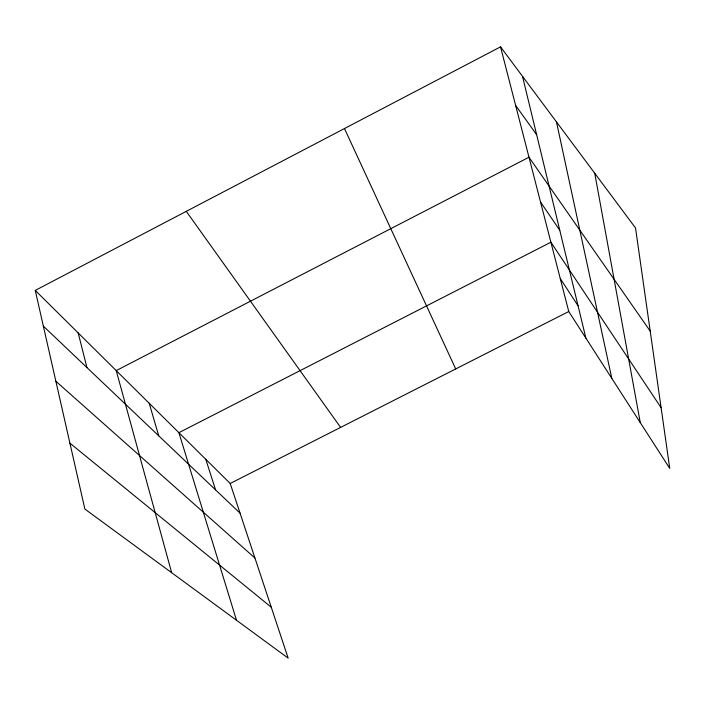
<?xml version="1.0" encoding="UTF-8"?>
<svg xmlns="http://www.w3.org/2000/svg" width="705" height="705" viewBox="0 0 705 705"><rect width="100%" height="100%" fill="white"/><g stroke="black" fill="none" stroke-linecap="round" stroke-linejoin="round"><path stroke-width="1.06" d="M35.25 290.407L230.2 483.48L288.16 658.144L84.873 509.054L35.25 290.407L500.532 46.856L635.531 227.971L669.75 468.42L568.759 311.522L500.532 46.856M230.2 483.48L568.759 311.522M69.927 443.181L271.275 607.234M55.862 381.229L254.946 558.043M43.358 326.133L240.052 513.161M515.637 105.459L536.628 134.681M186.287 211.341L340.612 427.406M650.213 331.13L528.979 157.233L116.228 370.601L171.65 572.689M540.524 202L559.788 230.323M661.114 407.719L550.896 242.229L178.903 432.676L236.501 620.259M560.264 278.554L578.047 305.758M344.463 128.548L455.712 368.944M205.772 459.281L215.571 489.878M149.213 403.269L158.713 435.813M78.193 332.927L86.944 367.578M522.511 76.343L585.89 338.136M556.465 121.903L611.817 378.418M594.738 173.236L640.272 422.621"/></g></svg>
